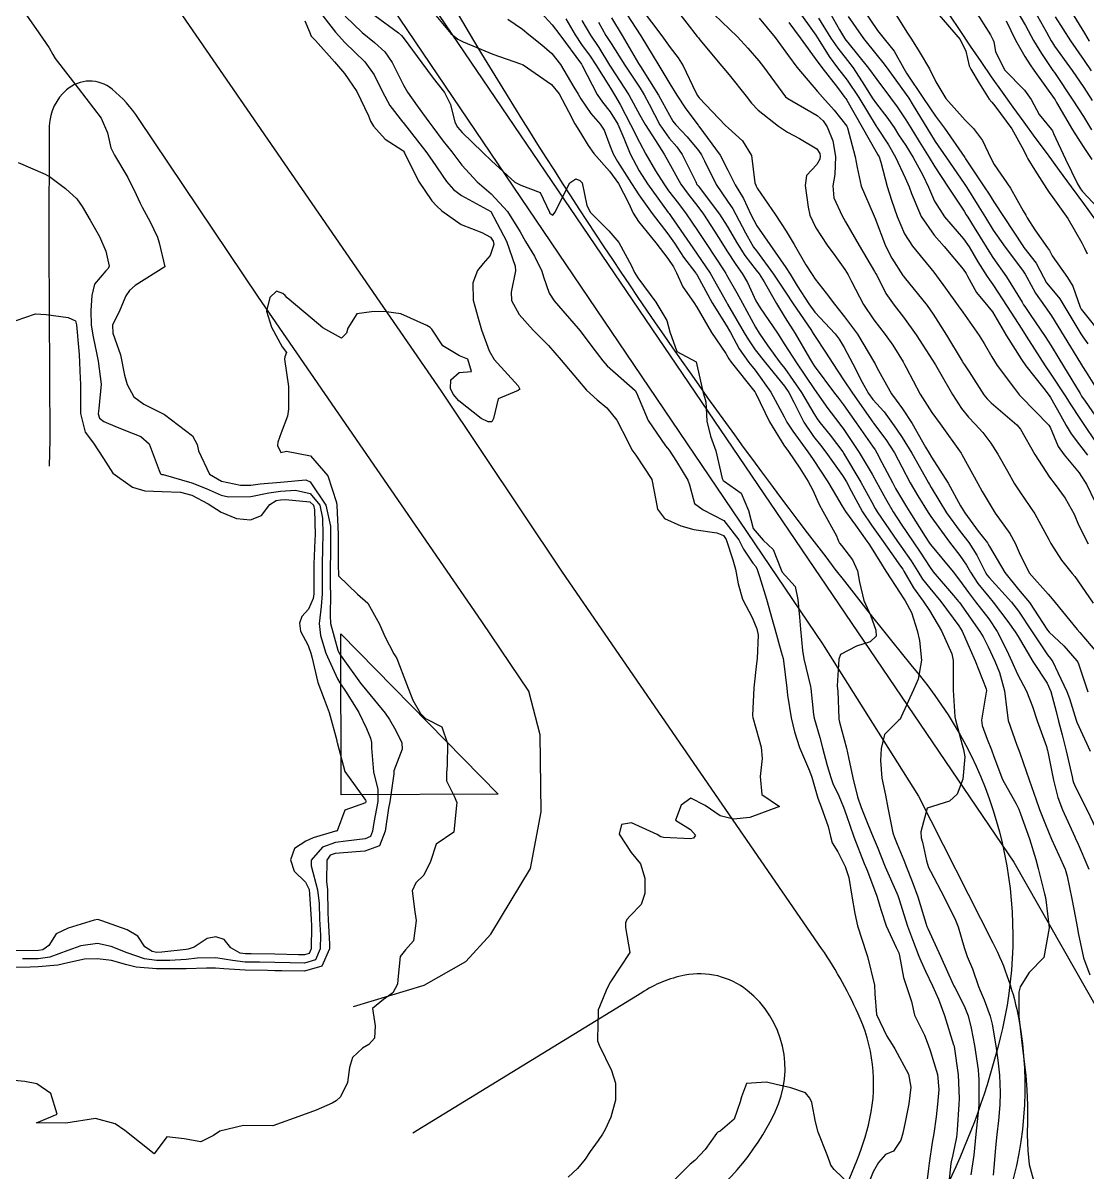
# Model space of a CAD drawing. Header units: metres. Extents: x 298520 to 308411, y 7433745 to 7450750.
# Drawn here: x 305485.1 to 305557.1, y 7436137.6 to 7436215.3 of the extents above; entities that cross this region are included whole.
import ezdxf

# ---------------------------------------------------------------- set-up
doc = ezdxf.new("R2010")
doc.units = ezdxf.units.M
doc.header["$LTSCALE"] = 10
for name, color, linetype in [('Area Verde e Lazer', 94, 'Continuous'), ('Curvas de Nivel 1m', 11, 'Continuous'), ('Curvas de Nivel 5m', 15, 'Continuous'), ('Edificações', 30, 'Continuous'), ('Vias Primárias', 230, 'Continuous')]:
    doc.layers.add(name, color=color, linetype=linetype)

msp = doc.modelspace()

# ---------------------------------------------------------------- linework, layer by layer
at = {"layer": 'Area Verde e Lazer', "elevation": 702.911}
msp.add_lwpolyline([(305681.312, 7436021.574), (305646.354, 7436069.707), (305638.734, 7436079.916), (305629.627, 7436098.108), (305626.73, 7436106.667), (305623.857, 7436116.23), (305602.206, 7436150.709), (305597.029, 7436153.887, -0.108806), (305579.087, 7436171.197, 0.012766), (305553.578, 7436207.531, -0.058601), (305533.573, 7436242.423, 0.048209), (305525.009, 7436258.103, 0.285836), (305510.329, 7436264.62, 0.182715), (305493.202, 7436255.252, 0.370056), (305493.202, 7436248.329, -0.051189), (305508.905, 7436225.696, 0.044989), (305545.819, 7436171.063, -0.231553), (305551.364, 7436147.273, -0.105431), (305542.516, 7436128.289, -0.119716), (305498.915, 7436092.575, 0.030126), (305447.791, 7436064.099, 0.058782), (305430.122, 7436049.638), (305432.69, 7436045.741), (305454.562, 7436013.793)], format="xyb", dxfattribs=at)
at = {"layer": 'Curvas de Nivel 1m', "flags": 128}
for points, elevation in [([(305484.925, 7436216.394), (305485.988, 7436214.889), (305486.89, 7436213.577), (305487.144, 7436213.134), (305487.303, 7436212.874), (305488.853, 7436210.85), (305490.409, 7436208.834), (305490.823, 7436207.83), (305491.067, 7436206.827), (305491.315, 7436206.315), (305492.2, 7436204.816), (305492.771, 7436203.655), (305493.04, 7436203.08), (305493.183, 7436202.804), (305493.716, 7436201.827), (305494.208, 7436200.788), (305494.337, 7436200.394), (305494.713, 7436198.78), (305492.7, 7436197.515), (305492.326, 7436197.185), (305492.079, 7436196.816), (305491.664, 7436195.835), (305491.165, 7436194.825), (305491.201, 7436194.281), (305491.716, 7436192.819), (305491.989, 7436191.457), (305492.152, 7436190.815), (305492.611, 7436189.986), (305493.282, 7436189.482), (305494.593, 7436188.834), (305494.682, 7436188.779), (305496.579, 7436187.353), (305496.888, 7436186.757), (305496.989, 7436186.333), (305497.722, 7436184.748), (305498.538, 7436184.278), (305499.821, 7436184.006), (305500.536, 7436184.01), (305501.15, 7436184.09), (305502.538, 7436184.208), (305504.237, 7436184.361), (305504.539, 7436184.234), (305505.608, 7436182.649), (305505.91, 7436181.238), (305505.912, 7436180.646), (305505.909, 7436179.215), (305505.903, 7436178.646), (305505.903, 7436177.201), (305505.911, 7436176.645), (305505.889, 7436175.188), (305505.919, 7436174.645), (305506.405, 7436172.846), (305506.498, 7436172.639), (305506.742, 7436172.294), (305507.951, 7436170.624), (305508.375, 7436170.09), (305509.62, 7436168.601), (305509.913, 7436168.161), (305510.341, 7436167.424), (305510.75, 7436166.586), (305510.762, 7436166.15), (305510.309, 7436164.991), (305510.207, 7436164.689), (305510.205, 7436164.591), (305510.206, 7436164.496), (305509.921, 7436162.595), (305509.85, 7436162.167), (305509.624, 7436160.6), (305509.224, 7436159.629), (305508.242, 7436159.25), (305507.661, 7436159.207), (305506.24, 7436159.104), (305505.893, 7436158.989), (305505.665, 7436158.646), (305505.653, 7436157.211), (305505.705, 7436156.645), (305505.742, 7436155.092), (305505.755, 7436154.644), (305505.848, 7436152.961), (305505.845, 7436152.643), (305505.323, 7436151.477), (305504.148, 7436151.136), (305502.632, 7436151.167), (305502.148, 7436151.173), (305501.66, 7436151.183), (305500.148, 7436151.202), (305498.708, 7436151.291), (305498.149, 7436151.349), (305497.54, 7436151.355), (305496.148, 7436151.298), (305495.624, 7436151.289), (305494.148, 7436151.307), (305492.771, 7436151.423), (305492.151, 7436151.575), (305491.104, 7436151.87), (305490.154, 7436151.98), (305489.269, 7436151.958), (305488.151, 7436151.715), (305487.466, 7436151.55), (305486.148, 7436151.431), (305485.613, 7436151.42), (305484.148, 7436151.4)], 746), ([(305504.928, 7436216.351), (305506.262, 7436214.646), (305506.896, 7436213.95), (305508.233, 7436212.627), (305508.87, 7436211.758), (305509.432, 7436210.611), (305509.934, 7436209.693), (305510.783, 7436208.591), (305510.81, 7436208.567), (305510.832, 7436208.538), (305512.367, 7436206.574), (305512.804, 7436205.966), (305513.761, 7436204.555), (305514.225, 7436203.996), (305514.773, 7436203.595), (305516.763, 7436202.52), (305517.81, 7436200.509), (305518.4, 7436198.819), (305518.422, 7436198.503), (305518.139, 7436197.065), (305518.164, 7436196.505), (305518.679, 7436195.553), (305519.632, 7436194.485), (305520.153, 7436193.972), (305520.653, 7436193.447), (305521.519, 7436192.461), (305522.624, 7436191.157), (305523.24, 7436190.441), (305523.951, 7436189.774), (305524.601, 7436189.239), (305525.286, 7436188.413), (305526.024, 7436186.96), (305526.305, 7436186.403), (305526.567, 7436186.032), (305527.66, 7436184.389), (305527.918, 7436182.997), (305528.036, 7436182.385), (305528.514, 7436181.761), (305529.602, 7436181.268), (305530.503, 7436181.018), (305532.057, 7436180.777), (305532.497, 7436180.613), (305532.689, 7436180.327), (305533.123, 7436178.964), (305533.306, 7436178.317), (305533.481, 7436177.333), (305533.785, 7436176.31), (305534.434, 7436175.052), (305534.762, 7436174.297), (305534.848, 7436173.866), (305534.771, 7436172.296), (305534.739, 7436171.955), (305534.553, 7436170.307), (305534.469, 7436168.423), (305534.481, 7436168.308), (305534.899, 7436166.862), (305535.043, 7436166.299), (305535.105, 7436165.514), (305534.984, 7436164.3), (305535.087, 7436163.094), (305536.283, 7436162.28), (305534.275, 7436161.545), (305533.167, 7436161.428), (305532.276, 7436161.638), (305531.251, 7436162.34), (305530.288, 7436162.851), (305529.642, 7436162.36), (305529.25, 7436161.343), (305530.267, 7436160.733), (305530.606, 7436160.347), (305530.476, 7436160.131), (305530.259, 7436160.089), (305528.451, 7436160.186), (305528.261, 7436160.234), (305528.016, 7436160.382), (305526.271, 7436161.168), (305525.606, 7436161.071), (305525.453, 7436160.408), (305526.245, 7436159.174), (305526.89, 7436158.393), (305527.187, 7436157.426), (305527.185, 7436156.39), (305526.941, 7436155.653), (305526.19, 7436154.876), (305525.958, 7436154.632), (305525.866, 7436154.405), (305525.873, 7436154.098), (305526.163, 7436152.4), (305524.851, 7436150.419), (305524.611, 7436149.948), (305524.117, 7436148.727), (305524.028, 7436148.517), (305524.015, 7436148.431), (305523.973, 7436146.552), (305523.982, 7436146.431), (305524.088, 7436146.128), (305524.914, 7436144.417), (305525.201, 7436143.559), (305525.193, 7436142.413), (305524.879, 7436141.265), (305524.496, 7436140.423), (305524.319, 7436140.125), (305524.012, 7436139.691), (305523.487, 7436138.949), (305523.143, 7436138.438), (305522.626, 7436137.804), (305521.981, 7436137.214)], 744), ([(305519.663, 7436216.489), (305520.913, 7436215.15), (305521.426, 7436214.465), (305522.883, 7436212.475), (305522.932, 7436212.4), (305523.965, 7436210.433), (305524.325, 7436209.905), (305524.841, 7436209.253), (305525.356, 7436208.415), (305525.767, 7436207.467), (305526.194, 7436206.406), (305526.796, 7436205.267), (305527.36, 7436204.394), (305528.764, 7436202.452), (305528.795, 7436202.412), (305528.818, 7436202.379), (305528.961, 7436202.176), (305530.214, 7436200.358), (305530.425, 7436200.05), (305530.726, 7436199.638), (305531.587, 7436198.341), (305532.693, 7436196.386), (305532.714, 7436196.35), (305532.724, 7436196.33), (305532.768, 7436196.253), (305533.894, 7436194.312), (305534.183, 7436193.832), (305534.652, 7436193.17), (305535.335, 7436192.293), (305536.619, 7436190.694), (305536.912, 7436190.277), (305537.259, 7436189.62), (305537.94, 7436188.267), (305538.583, 7436187.308), (305539.049, 7436186.724), (305539.415, 7436186.247), (305540.55, 7436184.672), (305540.828, 7436184.227), (305541.145, 7436183.616), (305541.894, 7436182.216), (305542.509, 7436181.3), (305543.304, 7436180.202), (305544.476, 7436178.537), (305544.619, 7436178.333), (305544.705, 7436178.187), (305545.351, 7436177.066), (305546, 7436176.167), (305546.444, 7436175.542), (305547.245, 7436174.152), (305547.942, 7436172.61), (305548.044, 7436172.144), (305548.036, 7436170.486), (305548.035, 7436170.143), (305548.153, 7436168.344), (305548.194, 7436168.142), (305548.347, 7436167.562), (305548.645, 7436166.445), (305548.735, 7436166.134), (305548.825, 7436165.633), (305548.683, 7436164.134), (305548.293, 7436163.102), (305547.794, 7436162.639), (305546.283, 7436162.16), (305545.855, 7436160.57), (305545.879, 7436160.166), (305545.951, 7436159.866), (305546.237, 7436158.604), (305546.36, 7436158.159), (305546.49, 7436157.898), (305547.421, 7436156.148), (305548.19, 7436154.593), (305548.379, 7436154.137), (305548.783, 7436152.744), (305548.988, 7436152.128), (305549.335, 7436151.303), (305549.753, 7436150.116), (305549.857, 7436149.841), (305550.124, 7436149.202), (305550.527, 7436148.106), (305550.665, 7436147.547), (305550.913, 7436146.102), (305551.064, 7436145.115), (305551.167, 7436144.099), (305551.215, 7436142.935), (305551.19, 7436142.099), (305551.091, 7436141.04), (305550.978, 7436140.1), (305550.888, 7436139.223), (305550.809, 7436138.102), (305550.744, 7436137.343)], 739), ([(305525.596, 7436216.413), (305526.903, 7436214.4), (305528.123, 7436212.388), (305528.865, 7436211.155), (305529.346, 7436210.373), (305529.948, 7436209.468), (305530.776, 7436208.351), (305530.802, 7436208.32), (305530.832, 7436208.284), (305532.272, 7436206.335), (305532.798, 7436205.315), (305533.288, 7436204.322), (305533.845, 7436203.386), (305534.35, 7436202.306), (305534.752, 7436201.541), (305535.634, 7436200.291), (305536.718, 7436198.74), (305537.009, 7436198.277), (305537.481, 7436197.496), (305538.266, 7436196.264), (305538.685, 7436195.719), (305540.044, 7436194.239), (305540.313, 7436193.889), (305540.654, 7436193.312), (305541.242, 7436192.224), (305541.877, 7436190.965), (305542.305, 7436190.213), (305542.609, 7436189.813), (305543.364, 7436188.962), (305543.919, 7436188.19), (305544.194, 7436187.791), (305544.583, 7436187.222), (305545.243, 7436186.173), (305546.139, 7436184.574), (305546.358, 7436184.162), (305546.426, 7436184.046), (305546.54, 7436183.853), (305547.591, 7436182.149), (305548.504, 7436180.878), (305549.09, 7436180.131), (305549.639, 7436179.277), (305550.213, 7436178.114), (305550.309, 7436177.95), (305550.469, 7436177.762), (305551.972, 7436176.095), (305552.444, 7436175.483), (305553.369, 7436174.081), (305554.408, 7436172.535), (305554.615, 7436172.276), (305554.764, 7436172.065), (305555.103, 7436171.348), (305555.723, 7436170.05), (305555.901, 7436169.58), (305556.354, 7436168.119), (305556.384, 7436168.04), (305556.409, 7436167.982), (305557.3, 7436166.03)], 734), ([(305529.15, 7436216.377), (305530.029, 7436215.25), (305530.726, 7436214.353), (305530.802, 7436214.252), (305530.901, 7436214.131), (305532.376, 7436212.335), (305532.874, 7436211.753), (305534.039, 7436210.312), (305534.389, 7436209.847), (305534.844, 7436209.368), (305536.211, 7436208.286), (305536.829, 7436207.878), (305537.634, 7436207.463), (305538.818, 7436206.76), (305539.004, 7436206.446), (305539.04, 7436206.257), (305539.02, 7436206.047), (305538.804, 7436205.693), (305538.114, 7436204.946), (305538.033, 7436204.267), (305538.222, 7436202.812), (305538.347, 7436202.264), (305538.75, 7436201.423), (305539.51, 7436200.248), (305540.02, 7436199.534), (305540.716, 7436198.587), (305540.933, 7436198.228), (305541.151, 7436197.783), (305541.969, 7436196.217), (305542.677, 7436195.179), (305543.436, 7436194.198), (305543.943, 7436193.478), (305544.645, 7436192.349), (305544.74, 7436192.179), (305544.857, 7436191.961), (305545.793, 7436190.168), (305546.6, 7436188.914), (305547.147, 7436188.154), (305548.573, 7436186.167), (305548.629, 7436186.082), (305549.694, 7436184.123), (305550.002, 7436183.582), (305550.529, 7436182.672), (305550.883, 7436182.106), (305551.858, 7436180.741), (305552.236, 7436180.093), (305552.487, 7436179.451), (305553.167, 7436178.083), (305554.459, 7436176.634), (305554.721, 7436176.331), (305554.933, 7436176.063), (305556.426, 7436174.256), (305556.603, 7436174.038), (305557.754, 7436172.682)], 732), ([(305531.34, 7436216.346), (305532.911, 7436214.852), (305533.436, 7436214.322), (305534.135, 7436213.551), (305534.887, 7436212.713), (305535.214, 7436212.297), (305536.192, 7436210.958), (305536.702, 7436210.282), (305536.852, 7436210.152), (305537.119, 7436210.009), (305538.84, 7436209.003), (305539.235, 7436208.652), (305539.515, 7436208.25), (305539.884, 7436207.305), (305540.074, 7436206.241), (305540.027, 7436205.009), (305539.902, 7436204.243), (305539.965, 7436203.433), (305540.515, 7436202.234), (305540.757, 7436201.811), (305541.668, 7436200.221), (305542.715, 7436198.459), (305542.811, 7436198.305), (305542.863, 7436198.208), (305543.484, 7436196.982), (305544.042, 7436196.19), (305544.681, 7436195.377), (305545.529, 7436194.171), (305546.646, 7436192.463), (305546.834, 7436192.158), (305547.108, 7436191.683), (305547.988, 7436190.146), (305548.603, 7436189.198), (305549.068, 7436188.603), (305549.532, 7436188.126), (305550.042, 7436187.573), (305550.58, 7436186.839), (305551.049, 7436186.105), (305551.701, 7436184.953), (305552.179, 7436184.094), (305552.538, 7436183.561), (305553.549, 7436182.08), (305554.497, 7436180.327), (305554.632, 7436180.068), (305555.367, 7436178.942), (305556.085, 7436178.046), (305556.262, 7436177.834), (305556.468, 7436177.545), (305557.513, 7436176.029)], 731), ([(305506.919, 7436215.72), (305508.06, 7436214.628), (305508.896, 7436213.951), (305509.602, 7436213.321), (305510.091, 7436212.602), (305510.86, 7436211.058), (305511.132, 7436210.587), (305511.772, 7436209.652), (305512.557, 7436208.573), (305512.829, 7436208.209), (305513.542, 7436207.281), (305514.118, 7436206.55), (305514.8, 7436205.657), (305515.842, 7436204.529), (305516.775, 7436203.711), (305517.885, 7436202.509), (305518.743, 7436201.142), (305519.114, 7436200.494), (305519.726, 7436199.488), (305520.208, 7436198.478), (305520.329, 7436198.095), (305520.698, 7436196.997), (305521.036, 7436196.467), (305522.665, 7436194.614), (305522.798, 7436194.448), (305523.594, 7436193.378), (305524.326, 7436192.425), (305524.638, 7436192.088), (305526.519, 7436190.401), (305526.611, 7436190.245), (305527.411, 7436188.392), (305528.576, 7436186.661), (305528.711, 7436186.515), (305528.824, 7436186.376), (305529.33, 7436185.6), (305530.079, 7436184.357), (305530.207, 7436184.022), (305530.527, 7436182.76), (305531.134, 7436182.344), (305532.512, 7436181.612), (305533.547, 7436180.314), (305533.862, 7436179.684), (305534.477, 7436178.728), (305534.676, 7436178.499), (305534.782, 7436178.297), (305534.94, 7436177.823), (305535.418, 7436176.29), (305535.788, 7436174.931), (305535.974, 7436174.284), (305536.408, 7436172.74), (305536.528, 7436172.279), (305536.56, 7436172.119), (305536.776, 7436170.276), (305536.83, 7436169.814), (305537.074, 7436168.273), (305537.296, 7436167.318), (305537.638, 7436166.267), (305538.309, 7436164.694), (305538.465, 7436164.258), (305538.886, 7436162.848), (305539.106, 7436162.248), (305539.576, 7436160.928), (305539.726, 7436160.238), (305539.841, 7436159.829), (305540.243, 7436159.202), (305540.738, 7436158.225), (305540.968, 7436157.48), (305541.183, 7436156.22), (305541.382, 7436155.031), (305541.571, 7436154.216), (305542.164, 7436152.344), (305542.207, 7436152.21), (305542.23, 7436152.141), (305542.712, 7436150.204), (305542.733, 7436149.605), (305542.842, 7436148.203), (305543.553, 7436146.74), (305543.915, 7436146.192), (305544.089, 7436145.896), (305545.007, 7436144.176), (305545.174, 7436143.293), (305545.034, 7436142.175), (305544.783, 7436140.931), (305544.627, 7436140.181), (305544.488, 7436139.711), (305544.005, 7436138.976), (305543.455, 7436138.742), (305542.988, 7436138.2), (305542.618, 7436137.572), (305542.092, 7436136.209)], 743), ([(305508.92, 7436215.764), (305510.506, 7436214.596), (305510.716, 7436214.408), (305510.899, 7436214.186), (305512.099, 7436212.578), (305512.867, 7436211.542), (305513.622, 7436210.558), (305514.041, 7436209.748), (305514.336, 7436208.547), (305514.501, 7436208.216), (305514.826, 7436207.861), (305516.202, 7436206.526), (305516.804, 7436205.944), (305518.393, 7436204.504), (305518.781, 7436204.296), (305520.091, 7436203.795), (305520.734, 7436202.47), (305520.762, 7436202.393), (305520.965, 7436202.263), (305521.112, 7436202.467), (305521.657, 7436203.579), (305522.109, 7436204.457), (305522.511, 7436204.729), (305522.785, 7436204.615), (305522.938, 7436204.448), (305523.244, 7436202.919), (305523.501, 7436202.439), (305524.745, 7436201.214), (305525.411, 7436200.413), (305526.286, 7436198.836), (305526.484, 7436198.402), (305526.709, 7436198.039), (305527.927, 7436196.388), (305528.674, 7436195.144), (305528.869, 7436194.377), (305529.332, 7436193.052), (305530.643, 7436192.35), (305531.095, 7436190.345), (305531.295, 7436189.655), (305531.368, 7436188.342), (305531.609, 7436187.313), (305531.981, 7436186.336), (305532.414, 7436184.463), (305532.483, 7436184.331), (305532.542, 7436184.282), (305533.693, 7436183.472), (305534.186, 7436182.305), (305534.505, 7436181.087), (305535.19, 7436180.293), (305535.852, 7436179.652), (305536.403, 7436178.281), (305536.471, 7436178.123), (305537.346, 7436177.155), (305537.538, 7436176.269), (305537.63, 7436175.074), (305537.717, 7436174.267), (305537.835, 7436172.839), (305537.934, 7436172.265), (305538.375, 7436170.4), (305538.398, 7436170.26), (305538.589, 7436168.491), (305538.636, 7436168.256), (305539.026, 7436166.936), (305539.206, 7436166.247), (305539.508, 7436165.049), (305539.75, 7436164.238), (305539.9, 7436163.837), (305540.291, 7436162.995), (305540.623, 7436162.227), (305540.821, 7436161.678), (305541.315, 7436160.219), (305542.02, 7436158.427), (305542.109, 7436158.211), (305542.23, 7436157.897), (305542.863, 7436156.204), (305543.154, 7436155.245), (305543.497, 7436154.197), (305544.169, 7436152.753), (305544.351, 7436152.374), (305544.406, 7436152.186), (305544.683, 7436150.717), (305544.852, 7436150.179), (305545.204, 7436149.097), (305545.424, 7436148.17), (305545.646, 7436147.705), (305546.1, 7436146.825), (305546.339, 7436146.158), (305546.477, 7436145.766), (305546.976, 7436144.151), (305547.069, 7436143.133), (305546.983, 7436142.151), (305546.885, 7436141.301), (305546.724, 7436140.153), (305546.618, 7436139.549), (305546.399, 7436138.156), (305546.354, 7436137.791), (305546.161, 7436136.158)], 742), ([(305512.923, 7436215.904), (305514.052, 7436214.553), (305514.535, 7436214.181), (305514.898, 7436214), (305515.819, 7436213.605), (305516.889, 7436213.155), (305518.772, 7436212.501), (305518.882, 7436212.466), (305518.95, 7436212.431), (305520.863, 7436211.109), (305521.376, 7436210.465), (305522.025, 7436209.274), (305522.439, 7436208.454), (305522.827, 7436207.839), (305523.355, 7436206.979), (305523.735, 7436206.436), (305524.795, 7436205.236), (305525.399, 7436204.414), (305526.074, 7436203.103), (305526.385, 7436202.404), (305526.754, 7436201.835), (305527.921, 7436200.388), (305528.723, 7436199.341), (305529.118, 7436198.775), (305529.325, 7436198.371), (305529.75, 7436197.411), (305530.482, 7436196.353), (305530.688, 7436196.051), (305531.697, 7436194.34), (305532.649, 7436192.907), (305532.869, 7436192.55), (305533.021, 7436192.324), (305534.613, 7436190.327), (305534.634, 7436190.3), (305534.653, 7436190.259), (305535.6, 7436188.29), (305536.577, 7436186.716), (305536.888, 7436186.277), (305537.664, 7436185.161), (305538.235, 7436184.263), (305538.537, 7436183.665), (305538.974, 7436182.7), (305539.208, 7436182.25), (305540.149, 7436180.585), (305540.284, 7436180.233), (305540.347, 7436180.087), (305540.49, 7436179.922), (305541.225, 7436178.967), (305541.57, 7436178.219), (305541.692, 7436177.444), (305541.998, 7436176.215), (305542.438, 7436175.208), (305542.809, 7436174.206), (305542.824, 7436173.801), (305542.415, 7436173.412), (305541.501, 7436173.13), (305540.406, 7436172.555), (305540.296, 7436172.232), (305540.179, 7436170.43), (305540.202, 7436170.233), (305540.222, 7436170.083), (305540.293, 7436168.231), (305540.3, 7436168.178), (305540.35, 7436167.987), (305540.815, 7436166.225), (305540.957, 7436165.59), (305541.251, 7436164.221), (305541.566, 7436162.942), (305541.809, 7436162.215), (305542.266, 7436161.078), (305542.621, 7436160.206), (305542.888, 7436159.562), (305543.444, 7436158.198), (305544.215, 7436156.408), (305544.282, 7436156.257), (305544.306, 7436156.189), (305544.351, 7436156.048), (305544.936, 7436154.179), (305545.284, 7436153.283), (305545.72, 7436152.167), (305545.842, 7436151.847), (305546.153, 7436151.145), (305546.625, 7436150.155), (305547.032, 7436149.248), (305547.447, 7436148.147), (305548.065, 7436146.168), (305548.074, 7436146.14), (305548.092, 7436146.056), (305548.363, 7436144.136), (305548.433, 7436142.52), (305548.422, 7436142.134), (305548.308, 7436140.418), (305548.282, 7436140.136), (305548.25, 7436139.906), (305548.002, 7436138.724), (305547.893, 7436138.243), (305547.878, 7436138.141), (305547.692, 7436136.426)], 741), ([(305521.835, 7436215.546), (305522.457, 7436214.454), (305522.897, 7436213.821), (305523.474, 7436213.026), (305523.858, 7436212.435), (305524.859, 7436210.859), (305525.132, 7436210.417), (305525.499, 7436209.761), (305526.21, 7436208.406), (305526.821, 7436207.2), (305527.255, 7436206.396), (305527.908, 7436205.277), (305528.459, 7436204.383), (305528.778, 7436203.923), (305529.452, 7436203.052), (305529.973, 7436202.362), (305530.746, 7436201.229), (305531.318, 7436200.344), (305532.544, 7436198.503), (305532.658, 7436198.331), (305532.712, 7436198.243), (305533.404, 7436197.023), (305533.78, 7436196.314), (305534.669, 7436194.7), (305534.921, 7436194.297), (305535.507, 7436193.439), (305536.34, 7436192.283), (305536.637, 7436191.888), (305537.767, 7436190.268), (305538.599, 7436188.858), (305538.828, 7436188.489), (305539.013, 7436188.254), (305539.724, 7436187.382), (305540.573, 7436186.259), (305540.594, 7436186.23), (305540.627, 7436186.175), (305541.789, 7436184.218), (305542.53, 7436182.869), (305542.758, 7436182.439), (305542.902, 7436182.206), (305543.722, 7436180.981), (305544.273, 7436180.192), (305544.49, 7436179.889), (305545.201, 7436178.9), (305545.646, 7436178.172), (305545.964, 7436177.663), (305546.462, 7436177.043), (305547.203, 7436176.152), (305548.428, 7436174.487), (305548.633, 7436174.137), (305549.184, 7436172.901), (305549.524, 7436172.123), (305550.257, 7436170.229), (305550.285, 7436170.111), (305550.275, 7436170.014), (305549.956, 7436168.116), (305549.992, 7436167.758), (305550.34, 7436166.835), (305550.622, 7436166.107), (305550.779, 7436165.652), (305551.372, 7436164.099), (305552.287, 7436162.459), (305552.472, 7436162.088), (305552.589, 7436161.776), (305553.189, 7436160.081), (305553.632, 7436158.683), (305553.772, 7436158.075), (305554.216, 7436156.374), (305554.272, 7436156.127), (305554.285, 7436156.069), (305554.305, 7436155.975), (305554.523, 7436154.065), (305554.163, 7436152.07), (305553.183, 7436151.044), (305552.555, 7436150.086), (305552.486, 7436149.73), (305552.485, 7436148.086), (305552.512, 7436147.683), (305552.702, 7436146.084), (305552.78, 7436145.386), (305552.938, 7436144.081), (305553.023, 7436143.111), (305553.068, 7436142.08), (305553.059, 7436141.053), (305553.041, 7436140.08), (305553.075, 7436139.012), (305553.165, 7436138.078), (305553.622, 7436136.428)], 738), ([(305526.931, 7436216.248), (305528.326, 7436214.386), (305528.895, 7436213.602), (305529.432, 7436212.916), (305529.782, 7436212.367), (305530.596, 7436210.615), (305530.74, 7436210.352), (305530.787, 7436210.285), (305530.851, 7436210.203), (305532.642, 7436208.332), (305532.831, 7436208.151), (305533.794, 7436207.287), (305534.395, 7436206.306), (305534.626, 7436204.462), (305534.677, 7436204.302), (305534.71, 7436204.229), (305534.781, 7436204.091), (305536.026, 7436202.287), (305536.746, 7436201.178), (305537.268, 7436200.275), (305538.074, 7436198.912), (305538.488, 7436198.262), (305538.71, 7436197.943), (305539.447, 7436196.995), (305540.001, 7436196.24), (305540.68, 7436195.4), (305541.568, 7436194.221), (305542.645, 7436192.396), (305542.716, 7436192.282), (305542.755, 7436192.208), (305542.87, 7436191.976), (305543.868, 7436190.191), (305544.174, 7436189.752), (305544.603, 7436189.174), (305545.259, 7436188.173), (305546.163, 7436186.578), (305546.406, 7436186.162), (305546.569, 7436185.904), (305547.687, 7436184.149), (305548.528, 7436182.616), (305548.7, 7436182.313), (305548.816, 7436182.136), (305549.731, 7436180.895), (305550.351, 7436180.112), (305550.407, 7436180.026), (305550.49, 7436179.861), (305551.525, 7436178.099), (305552.462, 7436176.956), (305553.199, 7436176.083), (305554.425, 7436174.209), (305554.538, 7436174.068), (305555.508, 7436173.148), (305556.404, 7436172.125), (305556.461, 7436172.039), (305556.508, 7436171.932), (305557.141, 7436170.032)], 733), ([(305537.428, 7436216.275), (305538.734, 7436214.433), (305538.858, 7436214.26), (305538.902, 7436214.186), (305539.648, 7436213.006), (305540.221, 7436212.24), (305540.87, 7436211.393), (305541.647, 7436210.222), (305542.834, 7436208.279), (305542.861, 7436208.237), (305542.881, 7436208.209), (305543.651, 7436207.027), (305544.139, 7436206.19), (305544.792, 7436204.791), (305545.05, 7436204.177), (305545.215, 7436203.739), (305545.873, 7436202.169), (305546.744, 7436200.907), (305547.423, 7436200.153), (305548.718, 7436198.615), (305548.908, 7436198.33), (305549.004, 7436198.136), (305549.617, 7436197.041), (305550.384, 7436196.115), (305550.687, 7436195.722), (305551.642, 7436194.1), (305552.647, 7436192.514), (305552.95, 7436192.087), (305554.157, 7436190.537), (305554.524, 7436190.071), (305554.612, 7436189.934), (305555.293, 7436188.753), (305555.686, 7436188.054), (305556.022, 7436187.483), (305556.58, 7436186.745), (305557.112, 7436186.035)], 728), ([(305538.923, 7436215.581), (305539.764, 7436214.247), (305540.222, 7436213.566), (305540.888, 7436212.728), (305541.275, 7436212.226), (305542.046, 7436211.038), (305542.565, 7436210.213), (305542.849, 7436209.803), (305543.542, 7436208.902), (305544.032, 7436208.192), (305544.347, 7436207.707), (305544.821, 7436206.986), (305545.325, 7436206.175), (305545.983, 7436204.98), (305546.368, 7436204.164), (305546.774, 7436203.224), (305547.447, 7436202.153), (305548.741, 7436200.67), (305549.114, 7436200.134), (305549.702, 7436199.104), (305550.333, 7436198.116), (305550.49, 7436197.892), (305550.708, 7436197.584), (305551.693, 7436196.1), (305552.67, 7436194.569), (305552.981, 7436194.087), (305553.529, 7436193.206), (305554.249, 7436192.074), (305554.635, 7436191.513), (305555.599, 7436190.055), (305555.989, 7436189.432), (305556.598, 7436188.519), (305556.926, 7436188.037), (305557.607, 7436187.006)], 727), ([(305539.53, 7436216.251), (305540.348, 7436214.802), (305540.691, 7436214.233), (305540.775, 7436214.106), (305540.9, 7436213.95), (305542.313, 7436212.216), (305542.872, 7436211.454), (305543.8, 7436210.196), (305544.253, 7436209.595), (305544.838, 7436208.711), (305545.165, 7436208.177), (305545.742, 7436207.252), (305546.415, 7436206.164), (305546.803, 7436205.528), (305547.689, 7436204.151), (305548.767, 7436202.53), (305548.919, 7436202.292), (305549.015, 7436202.136), (305549.457, 7436201.425), (305550.258, 7436200.117), (305550.442, 7436199.826), (305550.726, 7436199.41), (305551.648, 7436198.101), (305552.696, 7436196.378), (305552.799, 7436196.194), (305552.87, 7436196.088), (305553.295, 7436195.473), (305554.247, 7436194.074), (305554.657, 7436193.438), (305555.172, 7436192.586), (305555.495, 7436192.057), (305556.615, 7436190.21), (305556.719, 7436190.039), (305556.966, 7436189.68), (305558.106, 7436188.025)], 726), ([(305541.919, 7436216.22), (305542.911, 7436214.749), (305543.365, 7436214.203), (305544.052, 7436213.35), (305544.699, 7436212.183), (305544.878, 7436211.873), (305546.018, 7436210.168), (305546.841, 7436208.97), (305547.442, 7436208.154), (305548.813, 7436206.165), (305548.865, 7436206.087), (305550.177, 7436204.119), (305550.413, 7436203.749), (305550.774, 7436203.176), (305551.486, 7436202.103), (305552.735, 7436200.203), (305552.824, 7436200.089), (305553.658, 7436199.012), (305554.139, 7436198.069), (305554.337, 7436197.693), (305554.705, 7436197.258), (305555.256, 7436196.619), (305555.587, 7436196.057), (305556.666, 7436194.25), (305556.805, 7436194.039), (305557.132, 7436193.561)], 724), ([(305543.927, 7436216.195), (305544.91, 7436214.651), (305545.205, 7436214.177), (305545.735, 7436213.332), (305546.437, 7436212.164), (305546.87, 7436211.279), (305547.532, 7436210.153), (305548.839, 7436208.699), (305549.12, 7436208.42), (305549.405, 7436208.131), (305550.018, 7436207.316), (305550.581, 7436206.113), (305550.807, 7436205.692), (305551.906, 7436204.099), (305552.768, 7436202.569), (305552.938, 7436202.26), (305553.045, 7436202.086), (305553.563, 7436201.266), (305554.416, 7436200.065), (305554.539, 7436199.871), (305554.728, 7436199.528), (305555.761, 7436198.05), (305556.118, 7436197.46), (305556.623, 7436196.041), (305556.691, 7436195.905), (305558.202, 7436194.025)], 723), ([(305546.93, 7436215.984), (305548.506, 7436214.144), (305548.895, 7436213.363), (305549.124, 7436212.375), (305549.224, 7436212.135), (305549.792, 7436211.204), (305550.468, 7436210.116), (305550.643, 7436209.905), (305550.849, 7436209.673), (305551.994, 7436208.098), (305552.818, 7436206.635), (305552.994, 7436206.266), (305553.087, 7436206.086), (305553.56, 7436205.321), (305554.347, 7436204.067), (305554.521, 7436203.805), (305554.777, 7436203.467), (305555.789, 7436202.05), (305556.738, 7436200.4), (305556.924, 7436200.038), (305557.107, 7436199.659)], 722), ([(305549.504, 7436216.131), (305550.552, 7436214.471), (305550.747, 7436214.112), (305550.784, 7436213.994), (305550.895, 7436213.343), (305551.502, 7436212.104), (305552.862, 7436210.712), (305553.299, 7436210.083), (305553.843, 7436209.075), (305554.677, 7436208.062), (305554.746, 7436207.975), (305554.83, 7436207.793), (305555.631, 7436206.052), (305556.452, 7436204.379), (305556.643, 7436204.041), (305556.781, 7436203.861), (305558.529, 7436202.022)], 721), ([(305552.339, 7436216.096), (305552.918, 7436215.094), (305553.476, 7436214.081), (305554.013, 7436213.192), (305554.781, 7436212.062), (305554.881, 7436211.919), (305556.132, 7436210.047), (305556.842, 7436208.931), (305557.4, 7436208.034)], 719), ([(305553.535, 7436216.081), (305554.342, 7436214.638), (305554.666, 7436214.064), (305554.754, 7436213.915), (305554.899, 7436213.706), (305556.084, 7436212.048), (305556.866, 7436210.892), (305557.427, 7436210.034)], 718), ([(305554.927, 7436215.677), (305555.976, 7436214.049), (305556.89, 7436212.736), (305557.371, 7436212.035)], 717), ([(305556.017, 7436216.049), (305556.911, 7436214.578), (305557.235, 7436214.037)], 716), ([(305522.918, 7436215.441), (305523.514, 7436214.441), (305524.063, 7436213.6), (305524.785, 7436212.421), (305524.881, 7436212.271), (305526.086, 7436210.408), (305526.839, 7436209.042), (305527.202, 7436208.396), (305527.899, 7436207.312), (305528.494, 7436206.383), (305528.805, 7436205.828), (305529.624, 7436204.367), (305530.099, 7436203.683), (305530.768, 7436202.851), (305531.143, 7436202.346), (305531.895, 7436201.189), (305532.439, 7436200.333), (305532.728, 7436199.866), (305533.33, 7436198.931), (305533.768, 7436198.314), (305534.122, 7436197.724), (305534.695, 7436196.481), (305534.789, 7436196.299), (305534.986, 7436195.999), (305536.151, 7436194.285), (305536.655, 7436193.507), (305537.439, 7436192.272), (305538.617, 7436190.537), (305538.808, 7436190.257), (305539.559, 7436189.203), (305540.294, 7436188.234), (305540.424, 7436188.066), (305540.589, 7436187.848), (305541.68, 7436186.219), (305542.551, 7436184.749), (305542.85, 7436184.205), (305543.449, 7436183.113), (305543.983, 7436182.195), (305544.511, 7436181.373), (305545.333, 7436180.177), (305545.803, 7436179.487), (305546.476, 7436178.435), (305546.678, 7436178.158), (305548.046, 7436176.555), (305548.404, 7436176.14), (305548.452, 7436176.075), (305549.846, 7436174.119), (305550.062, 7436173.758), (305550.412, 7436173.067), (305550.86, 7436172.105), (305551.157, 7436171.337), (305551.502, 7436170.099), (305551.664, 7436168.793), (305551.753, 7436168.096), (305552.336, 7436166.424), (305552.478, 7436166.089), (305552.568, 7436165.849), (305553.164, 7436164.081), (305553.639, 7436162.727), (305553.884, 7436162.074), (305554.268, 7436161.067), (305554.674, 7436160.064), (305555.177, 7436158.991), (305555.604, 7436158.049), (305555.753, 7436157.572), (305556.064, 7436156.042), (305556.202, 7436155.333), (305556.437, 7436154.037), (305556.48, 7436153.737), (305556.843, 7436152.033), (305557.276, 7436150.899)], 737), ([(305524.039, 7436215.31), (305524.551, 7436214.425), (305524.685, 7436214.208), (305524.897, 7436213.871), (305525.823, 7436212.411), (305526.86, 7436210.858), (305527.144, 7436210.397), (305527.463, 7436209.778), (305528.194, 7436208.386), (305528.824, 7436207.476), (305529.333, 7436206.888), (305529.701, 7436206.367), (305530.622, 7436204.516), (305530.706, 7436204.351), (305530.738, 7436204.306), (305530.782, 7436204.25), (305532.222, 7436202.335), (305532.751, 7436201.531), (305533.447, 7436200.319), (305533.95, 7436199.536), (305534.716, 7436198.56), (305534.91, 7436198.298), (305535.241, 7436197.761), (305536.083, 7436196.286), (305536.679, 7436195.334), (305537.346, 7436194.273), (305538.321, 7436192.588), (305538.517, 7436192.261), (305538.64, 7436192.082), (305540.017, 7436190.239), (305540.273, 7436189.898), (305540.605, 7436189.437), (305541.472, 7436188.221), (305542.577, 7436186.645), (305542.759, 7436186.392), (305542.874, 7436186.205), (305543.215, 7436185.548), (305543.924, 7436184.189), (305544.142, 7436183.789), (305544.532, 7436183.106), (305544.881, 7436182.54), (305545.105, 7436182.181), (305546.136, 7436180.528), (305546.379, 7436180.162), (305546.424, 7436180.093), (305546.491, 7436180.001), (305548.043, 7436178.144), (305548.467, 7436177.59), (305549.077, 7436176.749), (305549.553, 7436176.123), (305550.436, 7436174.978), (305551.019, 7436174.104), (305551.671, 7436172.836), (305551.999, 7436172.094), (305552.39, 7436171.234), (305552.983, 7436170.084), (305553.401, 7436169.041), (305553.711, 7436168.076), (305554.336, 7436166.344), (305554.395, 7436166.131), (305554.41, 7436166.069), (305554.432, 7436165.968), (305554.817, 7436164.062), (305555.116, 7436162.883), (305555.428, 7436162.053), (305556.256, 7436160.217), (305556.335, 7436160.039), (305556.412, 7436159.878), (305557.205, 7436158.03)], 736), ([(305536.918, 7436215.301), (305537.684, 7436214.272), (305538.886, 7436212.611), (305539.031, 7436212.404), (305539.141, 7436212.256), (305540.203, 7436210.9), (305540.709, 7436210.232), (305540.773, 7436210.152), (305540.851, 7436210.038), (305541.872, 7436208.22), (305542.816, 7436206.551), (305542.946, 7436206.34), (305543.022, 7436206.207), (305543.15, 7436205.863), (305543.57, 7436204.198), (305543.856, 7436203.276), (305544.237, 7436202.188), (305544.745, 7436201.01), (305545.272, 7436200.175), (305546.715, 7436198.409), (305546.912, 7436198.158), (305547.516, 7436197.341), (305548.38, 7436196.143), (305548.686, 7436195.709), (305549.798, 7436194.123), (305550.139, 7436193.599), (305550.649, 7436192.695), (305551.019, 7436192.106), (305552.171, 7436190.543), (305552.531, 7436190.091), (305552.612, 7436190), (305554.508, 7436188.071), (305554.592, 7436187.932), (305555.146, 7436186.629), (305555.537, 7436186.056), (305556.555, 7436184.845), (305557.075, 7436184.035), (305557.603, 7436182.959)], 729), ([(305484.797, 7436205.834), (305486.624, 7436205.043), (305486.784, 7436204.961), (305486.907, 7436204.878), (305487.986, 7436204.072), (305488.768, 7436203.38), (305489.124, 7436202.846), (305489.651, 7436201.939), (305490.292, 7436200.834), (305490.723, 7436199.833), (305490.949, 7436198.828), (305490.882, 7436198.657), (305490.71, 7436198.499), (305489.946, 7436197.592), (305489.77, 7436196.839), (305489.702, 7436195.815), (305489.734, 7436194.839), (305489.853, 7436194.04), (305490.108, 7436192.838), (305490.202, 7436192.4), (305490.395, 7436190.833), (305490.237, 7436189.197), (305490.21, 7436188.836), (305490.294, 7436188.539), (305490.588, 7436188.307), (305491.479, 7436187.927), (305492.58, 7436187.512), (305493.077, 7436187.302), (305493.652, 7436186.794), (305494.33, 7436185), (305494.412, 7436184.782), (305494.498, 7436184.737), (305494.542, 7436184.732), (305494.597, 7436184.725), (305496.537, 7436184.173), (305497.506, 7436183.778), (305498.529, 7436183.34), (305499.015, 7436183.22), (305500.528, 7436183.238), (305501.736, 7436183.492), (305502.532, 7436183.614), (305503.538, 7436183.68), (305504.531, 7436183.438), (305505.191, 7436182.653), (305505.38, 7436181.781), (305505.389, 7436180.651), (305505.384, 7436179.751), (305505.354, 7436178.651), (305505.346, 7436177.77), (305505.354, 7436176.651), (305505.293, 7436175.799), (305505.153, 7436174.653), (305505.23, 7436173.837), (305505.607, 7436172.648), (305506.386, 7436170.912), (305506.55, 7436170.638), (305506.986, 7436170.021), (305507.836, 7436168.625), (305508.342, 7436167.547), (305508.62, 7436166.9), (305508.7, 7436166.614), (305508.698, 7436166.244), (305508.832, 7436164.612), (305509.116, 7436163.433), (305509.112, 7436162.608), (305508.849, 7436161.191), (305508.763, 7436160.612), (305508.616, 7436160.257), (305508.255, 7436160.101), (305506.959, 7436159.926), (305506.251, 7436159.837), (305505.377, 7436159.517), (305504.62, 7436158.656), (305504.611, 7436158.275), (305505.029, 7436156.652), (305505.139, 7436155.71), (305505.183, 7436154.65), (305505.234, 7436153.587), (305505.216, 7436152.649), (305504.898, 7436151.91), (305504.153, 7436151.693), (305503.191, 7436151.712), (305502.153, 7436151.732), (305501.108, 7436151.745), (305500.153, 7436151.76), (305499.289, 7436151.857), (305498.156, 7436152.047), (305496.895, 7436152.013), (305496.155, 7436151.937), (305495.053, 7436151.872), (305494.154, 7436151.862), (305493.341, 7436151.978), (305492.159, 7436152.393), (305491.072, 7436152.821), (305490.165, 7436153.023), (305489.03, 7436152.847), (305488.16, 7436152.542), (305486.929, 7436152.098), (305486.154, 7436151.982), (305485.073, 7436151.971)], 747), ([(305484.666, 7436195.137), (305485.965, 7436195.596), (305486.673, 7436195.542), (305488.179, 7436195.348), (305488.667, 7436195.131), (305488.725, 7436194.849), (305488.888, 7436193.099), (305488.91, 7436192.856), (305488.994, 7436191.222), (305489.01, 7436190.854), (305489.007, 7436190.464), (305489.013, 7436188.854), (305489.329, 7436187.597), (305489.893, 7436186.84), (305490.558, 7436185.802), (305491.193, 7436184.824), (305492.534, 7436183.872), (305493.356, 7436183.622), (305494.531, 7436183.574), (305495.765, 7436183.533), (305496.529, 7436183.338), (305497.645, 7436182.749), (305498.517, 7436182.174), (305499.548, 7436181.759), (305500.512, 7436181.66), (305501.26, 7436181.954), (305501.802, 7436182.697), (305502.25, 7436182.969), (305502.526, 7436183.016), (305502.874, 7436183.032), (305504.525, 7436182.891), (305504.773, 7436182.658), (305504.845, 7436182.33), (305504.87, 7436180.656), (305504.865, 7436180.28), (305504.797, 7436178.657), (305504.787, 7436178.34), (305504.788, 7436176.657), (305504.754, 7436176.351), (305504.437, 7436175.628), (305503.967, 7436175.129), (305503.809, 7436174.669), (305503.889, 7436174.139), (305504.408, 7436173.163), (305504.596, 7436172.658), (305504.66, 7436172.397), (305505.062, 7436170.653), (305505.481, 7436169.534), (305505.83, 7436168.645), (305506.334, 7436166.742), (305506.354, 7436166.64), (305506.361, 7436166.611), (305506.89, 7436164.634), (305508.284, 7436162.708), (305508.314, 7436162.65), (305508.315, 7436162.62), (305508.282, 7436162.532), (305506.886, 7436162.025), (305506.366, 7436160.639), (305506.289, 7436160.613), (305506.262, 7436160.607), (305504.751, 7436160.16), (305504.252, 7436159.94), (305503.487, 7436159.428), (305503.222, 7436158.675), (305503.458, 7436157.904), (305504.218, 7436157.171), (305504.463, 7436156.657), (305504.506, 7436156.36), (305504.619, 7436154.656), (305504.636, 7436154.198), (305504.605, 7436152.656), (305504.477, 7436152.34), (305504.159, 7436152.25), (305503.75, 7436152.257), (305502.159, 7436152.289), (305500.553, 7436152.312), (305500.159, 7436152.315), (305499.811, 7436152.367), (305499.166, 7436152.725), (305498.728, 7436153.291), (305498.17, 7436153.47), (305497.571, 7436153.343), (305496.694, 7436152.755), (305496.292, 7436152.628), (305496.161, 7436152.61), (305494.509, 7436152.427), (305494.159, 7436152.414), (305493.844, 7436152.469), (305493.357, 7436152.792), (305492.89, 7436153.519), (305492.174, 7436153.926), (305490.454, 7436154.554), (305490.181, 7436154.628), (305489.935, 7436154.588), (305488.175, 7436154.053), (305487.362, 7436153.677), (305486.861, 7436152.873), (305486.456, 7436152.58), (305486.159, 7436152.535), (305484.529, 7436152.526)], 748), ([(305541.561, 7436136.214), (305539.988, 7436137.733), (305539.77, 7436138.013), (305539.701, 7436138.234), (305539.521, 7436138.716), (305538.892, 7436140.247), (305538.727, 7436140.947), (305538.463, 7436142.254), (305538.347, 7436142.556), (305538.05, 7436142.919), (305537.062, 7436143.26), (305536.055, 7436143.477), (305535.405, 7436143.639), (305534.055, 7436143.536), (305533.706, 7436142.653), (305533.629, 7436142.314), (305533.212, 7436141.137), (305532.272, 7436140.328), (305532.105, 7436140.246), (305532.02, 7436140.158), (305531.249, 7436139.092), (305530.555, 7436138.344), (305530.25, 7436138.087), (305529.988, 7436137.842), (305528.535, 7436136.372)], 743)]:
    msp.add_lwpolyline(points, dxfattribs=dict(at, elevation=elevation))
at = {"layer": 'Curvas de Nivel 5m', "flags": 128}
for points, elevation in [([(305524.921, 7436215.609), (305525.654, 7436214.412), (305526.753, 7436212.533), (305526.834, 7436212.4), (305526.882, 7436212.327), (305528.104, 7436210.387), (305528.839, 7436209.032), (305529.078, 7436208.619), (305529.286, 7436208.373), (305530.04, 7436207.576), (305530.816, 7436206.646), (305531.009, 7436206.348), (305531.205, 7436205.948), (305531.999, 7436204.338), (305532.772, 7436203.208), (305533.135, 7436202.693), (305533.339, 7436202.321), (305533.986, 7436201.07), (305534.415, 7436200.305), (305534.539, 7436200.11), (305534.729, 7436199.859), (305535.881, 7436198.288), (305536.701, 7436197.055), (305537.212, 7436196.275), (305538.402, 7436194.527), (305538.575, 7436194.261), (305538.662, 7436194.129), (305539.407, 7436193.006), (305539.904, 7436192.241), (305540.626, 7436191.133), (305541.23, 7436190.224), (305542.594, 7436188.275), (305542.623, 7436188.239), (305542.645, 7436188.209), (305543.472, 7436187.087), (305544.058, 7436186.188), (305544.559, 7436185.245), (305545.119, 7436184.174), (305545.647, 7436183.286), (305546.341, 7436182.163), (305546.519, 7436181.885), (305547.796, 7436180.147), (305548.484, 7436179.257), (305548.938, 7436178.594), (305549.205, 7436178.129), (305549.706, 7436177.362), (305550.456, 7436176.449), (305550.739, 7436176.107), (305551.734, 7436174.796), (305552.226, 7436174.092), (305552.42, 7436173.767), (305553.411, 7436172.08), (305554.381, 7436170.628), (305554.651, 7436170.066), (305555.007, 7436168.707), (305555.163, 7436168.058), (305555.408, 7436167.119), (305555.688, 7436166.05), (305556.076, 7436164.274), (305556.12, 7436164.043), (305556.162, 7436163.902), (305556.298, 7436163.582), (305557.088, 7436162.032), (305557.872, 7436160.411)], 735), ([(305534.922, 7436215.592), (305536, 7436214.289), (305536.89, 7436213.033), (305537.456, 7436212.274), (305538.859, 7436210.639), (305539.205, 7436210.255), (305539.977, 7436209.376), (305540.833, 7436208.277), (305540.863, 7436208.23), (305540.889, 7436208.173), (305541.402, 7436206.224), (305541.532, 7436205.493), (305541.81, 7436204.22), (305542.617, 7436202.359), (305542.694, 7436202.211), (305542.76, 7436202.036), (305543.452, 7436200.199), (305543.891, 7436199.359), (305544.636, 7436198.181), (305544.667, 7436198.135), (305544.712, 7436198.073), (305546.266, 7436196.164), (305546.684, 7436195.579), (305547.583, 7436194.151), (305548.645, 7436192.39), (305548.739, 7436192.234), (305548.801, 7436192.138), (305549.106, 7436191.663), (305550.118, 7436190.117), (305550.336, 7436189.84), (305550.608, 7436189.58), (305552.348, 7436188.092), (305552.59, 7436187.789), (305553.547, 7436186.08), (305554.55, 7436184.561), (305554.925, 7436184.064), (305555.603, 7436183.124), (305556.223, 7436182.044), (305556.512, 7436181.322), (305557.159, 7436180.033)], 730), ([(305540.925, 7436215.715), (305541.959, 7436214.219), (305542.892, 7436213.077), (305543.28, 7436212.597), (305543.563, 7436212.2), (305544.857, 7436210.438), (305545.036, 7436210.178), (305545.337, 7436209.686), (305546.242, 7436208.166), (305546.824, 7436207.258), (305547.587, 7436206.152), (305548.787, 7436204.402), (305548.959, 7436204.137), (305549.662, 7436203.017), (305550.21, 7436202.118), (305550.75, 7436201.25), (305551.54, 7436200.102), (305552.718, 7436198.552), (305552.913, 7436198.285), (305553.022, 7436198.085), (305553.613, 7436196.987), (305554.26, 7436196.074), (305554.684, 7436195.465), (305555.54, 7436194.057), (305555.961, 7436193.356), (305556.645, 7436192.252), (305556.775, 7436192.039), (305557.025, 7436191.649), (305558.054, 7436190.026)], 725), ([(305504.174, 7436215.411), (305504.493, 7436214.666), (305504.611, 7436214.375), (305504.897, 7436214.074), (305506.197, 7436212.647), (305506.871, 7436211.841), (305507.701, 7436210.632), (305508.478, 7436208.982), (305508.626, 7436208.622), (305508.829, 7436208.276), (305509.622, 7436207.409), (305510.813, 7436206.631), (305510.857, 7436206.59), (305510.92, 7436206.48), (305511.87, 7436204.579), (305512.77, 7436203.246), (305513.093, 7436202.892), (305513.457, 7436202.56), (305514.749, 7436201.627), (305516.161, 7436201.107), (305516.737, 7436200.776), (305516.92, 7436200.518), (305516.974, 7436200.274), (305516.723, 7436199.53), (305516.235, 7436199.008), (305515.868, 7436198.528), (305515.538, 7436197.698), (305515.565, 7436196.531), (305515.907, 7436195.295), (305516.131, 7436194.525), (305516.649, 7436193.085), (305516.997, 7436192.516), (305518.616, 7436190.723), (305518.713, 7436190.499), (305518.612, 7436190.409), (305517.267, 7436189.853), (305516.95, 7436188.516), (305516.819, 7436188.289), (305516.591, 7436188.297), (305516.106, 7436188.525), (305514.605, 7436189.705), (305514.222, 7436190.159), (305514.043, 7436190.549), (305514.046, 7436191.124), (305514.629, 7436191.638), (305515.463, 7436191.699), (305515.213, 7436192.534), (305514.645, 7436192.759), (305513.515, 7436193.421), (305512.771, 7436194.568), (305512.665, 7436194.68), (305512.429, 7436194.81), (305510.678, 7436195.606), (305509.533, 7436195.755), (305508.68, 7436195.726), (305507.704, 7436195.603), (305507.097, 7436194.636), (305506.998, 7436194.298), (305506.656, 7436193.945), (305505.39, 7436194.653), (305504.672, 7436195.261), (305502.987, 7436196.686), (305502.842, 7436196.836), (305502.696, 7436196.982), (305502.264, 7436197.128), (305501.815, 7436196.699), (305501.593, 7436195.787), (305501.935, 7436194.697), (305502.65, 7436193.359), (305502.932, 7436192.972), (305502.821, 7436192.687), (305502.803, 7436192.525), (305503.074, 7436190.683), (305503.067, 7436189.152), (305502.997, 7436188.684), (305502.581, 7436187.546), (305502.353, 7436186.914), (305502.338, 7436186.692), (305502.566, 7436186.224), (305502.939, 7436186.313), (305504.563, 7436185.991), (305505.743, 7436184.648), (305506.328, 7436182.839), (305506.349, 7436182.642), (305506.434, 7436180.7), (305506.434, 7436180.641), (305506.442, 7436178.671), (305506.442, 7436178.64), (305506.465, 7436177.868), (305507.754, 7436176.627), (305508.444, 7436176.04), (305509.242, 7436174.608), (305509.591, 7436173.778), (305510.2, 7436172.593), (305510.286, 7436172.476), (305510.4, 7436172.293), (305511.049, 7436170.583), (305511.479, 7436169.466), (305511.995, 7436168.574), (305512.349, 7436168.226), (305513.455, 7436167.665), (305513.828, 7436166.548), (305513.813, 7436165.045), (305513.76, 7436164.548), (305513.774, 7436164.024), (305514.287, 7436162.967), (305514.452, 7436162.538), (305514.448, 7436162.372), (305514.263, 7436160.54), (305513.067, 7436159.741), (305512.67, 7436158.563), (305512.224, 7436157.64), (305511.68, 7436157.113), (305511.438, 7436156.578), (305511.621, 7436155.146), (305511.711, 7436154.575), (305511.541, 7436153.204), (305510.98, 7436152.582), (305510.62, 7436152.124), (305510.472, 7436150.587), (305510.451, 7436150.274), (305510.129, 7436149.681), (305509.504, 7436149.218), (305508.751, 7436148.61), (305508.935, 7436147.441), (305508.9, 7436146.608), (305508.509, 7436146.191), (305508.083, 7436145.929), (305507.406, 7436145.293), (305507.2, 7436144.629), (305507.063, 7436143.619), (305506.596, 7436142.634), (305506.309, 7436142.368), (305506.039, 7436142.204), (305504.943, 7436141.741), (305504.03, 7436141.411), (305502.023, 7436140.69), (305500.023, 7436140.71), (305498.434, 7436140.316), (305498.012, 7436140.036), (305497.149, 7436139.605), (305496.009, 7436139.799), (305494.844, 7436139.938), (305493.993, 7436138.78), (305492.016, 7436140.361), (305491.345, 7436140.817), (305490.026, 7436141.167), (305488.023, 7436140.86), (305486.023, 7436140.88), (305487.428, 7436141.467), (305486.996, 7436142.87), (305486.049, 7436143.531), (305485.251, 7436143.688), (305484.052, 7436143.803)], 745), ([(305517.905, 7436215.523), (305518.908, 7436214.836), (305519.326, 7436214.494), (305520.204, 7436213.789), (305520.89, 7436213.212), (305521.482, 7436212.464), (305522.384, 7436210.931), (305522.663, 7436210.452), (305522.85, 7436210.132), (305523.535, 7436209.135), (305524.149, 7436208.43), (305524.424, 7436208.021), (305524.819, 7436206.991), (305525.035, 7436206.418), (305525.322, 7436205.898), (305526.283, 7436204.405), (305526.775, 7436203.642), (305527.665, 7436202.391), (305528.742, 7436201.009), (305529.182, 7436200.373), (305529.797, 7436199.438), (305530.621, 7436198.351), (305530.66, 7436198.298), (305530.711, 7436198.202), (305531.737, 7436196.34), (305532.671, 7436194.839), (305532.963, 7436194.326), (305533.562, 7436193.226), (305534.21, 7436192.306), (305534.635, 7436191.782), (305535.702, 7436190.289), (305536.596, 7436188.623), (305536.783, 7436188.278), (305537.195, 7436187.665), (305538.196, 7436186.264), (305538.565, 7436185.742), (305539.558, 7436184.245), (305539.92, 7436183.622), (305540.526, 7436182.579), (305540.755, 7436182.228), (305541.42, 7436181.31), (305542.197, 7436180.213), (305542.32, 7436180.041), (305542.489, 7436179.783), (305543.471, 7436178.2), (305544.458, 7436176.697), (305544.657, 7436176.389), (305544.789, 7436176.185), (305545.213, 7436175.406), (305545.604, 7436174.172), (305545.746, 7436173.499), (305545.893, 7436172.168), (305545.662, 7436170.893), (305545.357, 7436170.175), (305544.511, 7436168.344), (305544.446, 7436168.189), (305544.352, 7436168.114), (305543.398, 7436167.143), (305543.168, 7436166.202), (305543.129, 7436165.394), (305543.216, 7436164.201), (305543.447, 7436163.043), (305543.619, 7436162.197), (305543.959, 7436160.491), (305544.058, 7436160.192), (305544.248, 7436159.735), (305544.694, 7436158.64), (305544.867, 7436158.18), (305545.256, 7436157.208), (305545.642, 7436156.169), (305546.186, 7436154.385), (305546.26, 7436154.159), (305546.312, 7436154.028), (305547.17, 7436152.15), (305548.034, 7436150.251), (305548.085, 7436150.141), (305548.141, 7436150.028), (305548.781, 7436148.792), (305549.042, 7436148.126), (305549.259, 7436147.277), (305549.47, 7436146.119), (305549.714, 7436144.47), (305549.757, 7436144.115), (305549.771, 7436143.825), (305549.765, 7436142.114), (305549.748, 7436141.823), (305549.573, 7436140.117), (305549.421, 7436138.699), (305549.344, 7436138.12), (305549.232, 7436137.368)], 740), ([(305551.611, 7436215.415), (305552.257, 7436214.096), (305552.892, 7436213.001), (305553.242, 7436212.441), (305553.482, 7436212.081), (305554.854, 7436210.161), (305554.925, 7436210.059), (305555.032, 7436209.877), (305556.115, 7436208.047), (305556.822, 7436206.922), (305557.405, 7436206.034)], 720)]:
    msp.add_lwpolyline(points, dxfattribs=dict(at, elevation=elevation))
at = {"layer": 'Edificações'}
msp.add_lwpolyline([(305506.607, 7436173.96), (305517.264, 7436163.113), (305506.647, 7436163.073)], close=True, dxfattribs=at)
at = {"layer": 'Vias Primárias'}
msp.add_lwpolyline([(305279.333, 7436498.614), (305287.451, 7436489.72), (305294.98, 7436483.274), (305318.989, 7436460.96), (305350.085, 7436420.059), (305382.655, 7436387.133), (305403.391, 7436367.112), (305412.826, 7436359.532), (305422.687, 7436349.252), (305433.77, 7436333.046), (305453.365, 7436303.814), (305470.266, 7436278.781), (305485.772, 7436256.274), (305552.14, 7436158.523), (305569.848, 7436127.382)], dxfattribs=at)
for points in [[(305444.565, 7436068.626), (305474.305, 7436088.98), (305486.678, 7436097.627), (305503.847, 7436109.078), (305520.471, 7436120.374), (305532.835, 7436128.657, 0.026859), (305537.63, 7436132.257, 0.078302), (305539.644, 7436134.569, 0.076924), (305542.298, 7436140.725, 0.166768), (305541.741, 7436147.941, 0.047778), (305539.13, 7436152.686), (305521.614, 7436178.12), (305513.429, 7436190.374), (305483.208, 7436234.181)], [(305507.534, 7436220.086), (305539.2, 7436173.274), (305545.688, 7436162.969), (305550.726, 7436153.048, -0.0721), (305552.469, 7436147.891, -0.132649), (305551.395, 7436134.789, -0.064008), (305546.332, 7436124.905, -2.950713)], [(305507.469, 7436148.749), (305512.259, 7436150.184), (305515.074, 7436151.799), (305516.751, 7436153.653), (305519.446, 7436158.079), (305520.166, 7436161.922), (305520.106, 7436167.126), (305519.326, 7436170.069), (305516.152, 7436174.794), (305501.045, 7436196.731), (305492.932, 7436208.807, 0.071803), (305491.146, 7436210.784, 0.367776), (305488.07, 7436210.746, 0.203791), (305486.893, 7436208.318), (305486.854, 7436200.19), (305486.931, 7436187.081), (305486.892, 7436185.284)]]:
    msp.add_lwpolyline(points, format="xyb", dxfattribs=at)
at = {"layer": 'Vias Primárias', "elevation": 739.231}
msp.add_lwpolyline([(305389.6, 7436109.405), (305393.242, 7436107.694), (305399.159, 7436100.763), (305409.147, 7436086.525, 0.187701), (305416.595, 7436081.561, 0.095159), (305429.65, 7436081.207), (305445.426, 7436084.103), (305458.255, 7436087.355), (305462.873, 7436089.433), (305474.039, 7436096.337), (305493.965, 7436110.228), (305517.496, 7436126.252), (305529.916, 7436134.596, 0.133999), (305536, 7436141.633, 0.349791), (305534.11, 7436149.835, 0.219959), (305529.874, 7436150.864, 0.096473), (305526.964, 7436149.677), (305511.479, 7436140.186)], format="xyb", dxfattribs=at)

doc.saveas('drawing.dxf')
